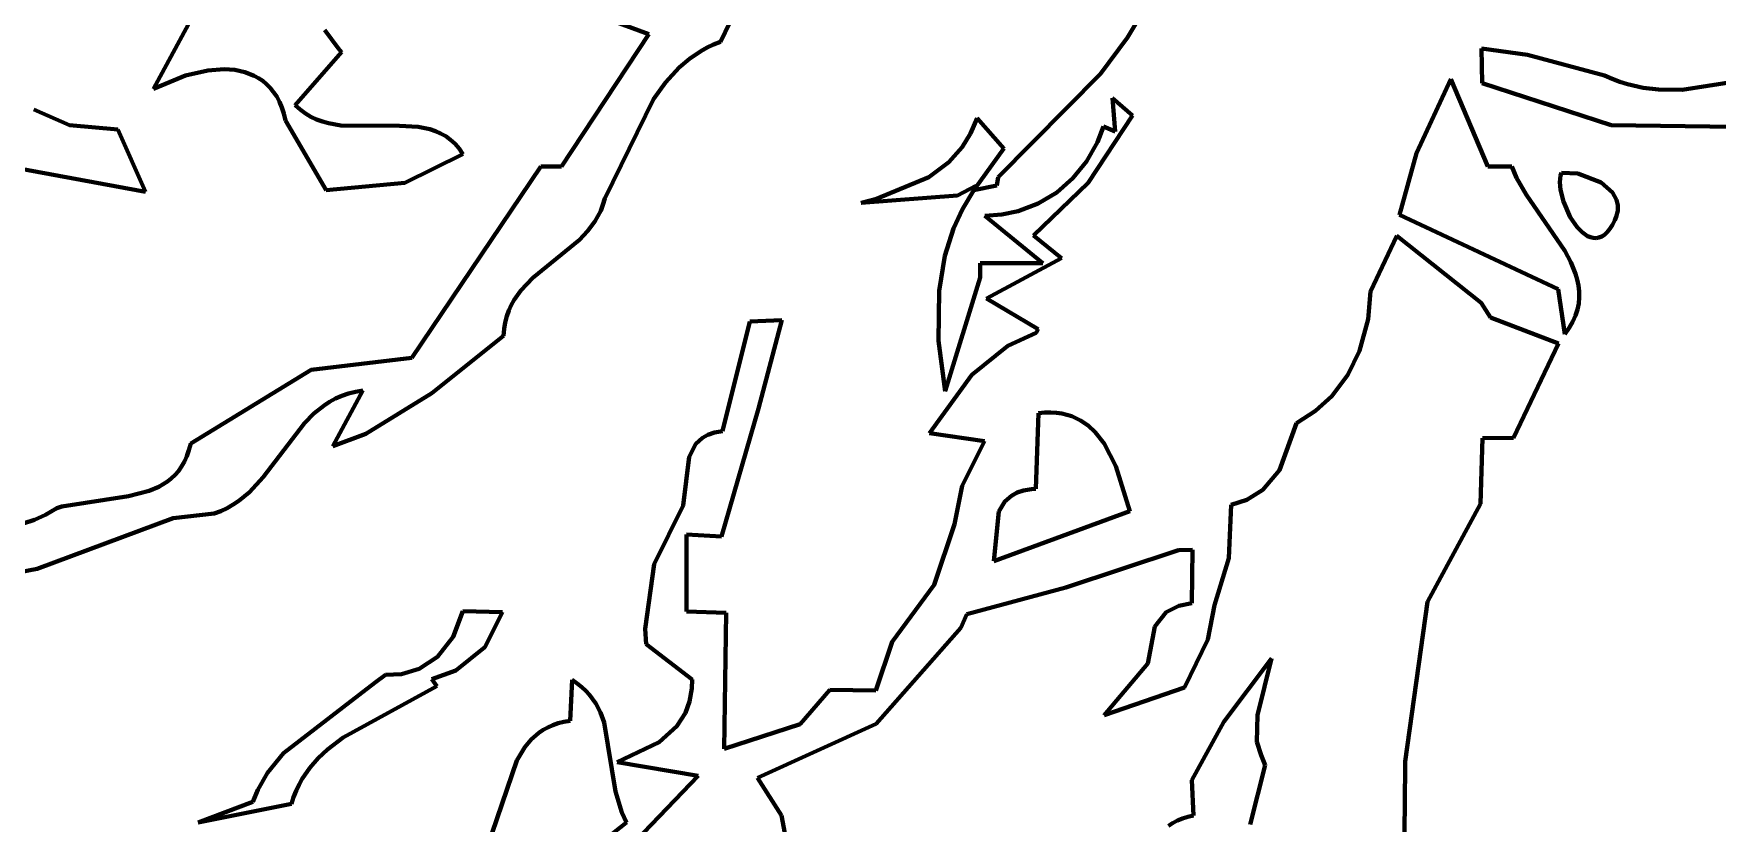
# Model space of a CAD drawing. Header units: millimetres. Extents: x 0 to 7.9, y 0 to 11.
# Drawn here: x 3.963 to 5.168, y 7.002 to 7.567 of the extents above; entities that cross this region are included whole.
import ezdxf

# ---------------------------------------------------------------- set-up
doc = ezdxf.new("R2010")
doc.units = ezdxf.units.MM
doc.layers.add('color#010101ff', color=7, linetype='CONTINUOUS', lineweight=100)
doc.layers.add('color#ffffffff', color=7, linetype='CONTINUOUS', lineweight=100)

msp = doc.modelspace()

# ---------------------------------------------------------------- linework, layer by layer
at = {"layer": 'color#010101ff'}
for p, q in [((4.0486, 7.5279), (4.1008, 7.6244)), ((4.4034, 7.5669), (4.3467, 7.5877)), ((4.468, 7.5892), (4.4545, 7.5615)), ((4.7461, 7.5645), (4.7561, 7.5812)), ((4.1712, 7.5699), (4.1807, 7.5569)), ((4.3407, 7.4722), (4.4034, 7.5669)), ((4.4545, 7.5615), (4.4497, 7.5595)), ((4.7267, 7.5385), (4.7461, 7.5645)), ((4.1832, 7.5541), (4.15, 7.5162)), ((4.1807, 7.5569), (4.1832, 7.5541)), ((4.4324, 7.5493), (4.425, 7.543)), ((4.4406, 7.5548), (4.4324, 7.5493)), ((4.445, 7.5573), (4.4406, 7.5548)), ((4.4497, 7.5595), (4.445, 7.5573)), ((5.0324, 7.5522), (4.9995, 7.5567)), ((4.9995, 7.5567), (5, 7.5319)), ((5.0877, 7.5373), (5.0324, 7.5522)), ((4.0714, 7.5373), (4.0486, 7.5279)), ((4.0874, 7.541), (4.0714, 7.5373)), ((4.0992, 7.5418), (4.0874, 7.541)), ((4.1068, 7.5413), (4.0992, 7.5418)), ((4.114, 7.5398), (4.1068, 7.5413)), ((4.1207, 7.5372), (4.114, 7.5398)), ((4.1238, 7.5355), (4.1207, 7.5372)), ((4.425, 7.543), (4.4151, 7.5324)), ((4.6534, 7.4646), (4.7267, 7.5385)), ((5.0932, 7.5349), (5.0877, 7.5373)), ((5.2115, 7.5377), (5.1433, 7.527)), ((4.1268, 7.5335), (4.1238, 7.5355)), ((4.1296, 7.5312), (4.1268, 7.5335)), ((4.1322, 7.5285), (4.1296, 7.5312)), ((4.1346, 7.5255), (4.1322, 7.5285)), ((4.1368, 7.5222), (4.1346, 7.5255)), ((4.4151, 7.5324), (4.4066, 7.5205)), ((4.9776, 7.5348), (4.9531, 7.4816)), ((5.004, 7.4722), (4.9776, 7.5348)), ((5, 7.5319), (5.0925, 7.5018)), ((5.0987, 7.5328), (5.0932, 7.5349)), ((5.1042, 7.5311), (5.0987, 7.5328)), ((5.1153, 7.5286), (5.1042, 7.5311)), ((5.1264, 7.5272), (5.1153, 7.5286)), ((5.1433, 7.527), (5.1264, 7.5272)), ((3.9628, 7.513), (3.9884, 7.5018)), ((4.1387, 7.5185), (4.1368, 7.5222)), ((4.1404, 7.5144), (4.1387, 7.5185)), ((4.1419, 7.51), (4.1404, 7.5144)), ((4.15, 7.5162), (4.1535, 7.5129)), ((4.1535, 7.5129), (4.1573, 7.5101)), ((4.4066, 7.5205), (4.3718, 7.4492)), ((4.7497, 7.5086), (4.7353, 7.5211)), ((4.7353, 7.5211), (4.7373, 7.4972)), ((3.9884, 7.5018), (4.0231, 7.4986)), ((4.1431, 7.5051), (4.1419, 7.51)), ((4.1721, 7.4553), (4.1431, 7.5051)), ((4.1573, 7.5101), (4.1612, 7.5078)), ((4.1612, 7.5078), (4.1653, 7.5059)), ((4.1653, 7.5059), (4.1695, 7.5043)), ((4.1695, 7.5043), (4.1738, 7.5031)), ((4.1738, 7.5031), (4.1827, 7.5016)), ((4.1827, 7.5016), (4.2247, 7.5014)), ((4.2247, 7.5014), (4.2381, 7.5005)), ((4.2381, 7.5005), (4.2464, 7.4988)), ((4.6337, 7.4957), (4.6385, 7.5068)), ((4.6385, 7.5068), (4.6575, 7.4851)), ((4.7178, 7.4604), (4.7497, 7.5086)), ((4.7289, 7.5008), (4.7245, 7.4895)), ((4.7373, 7.4972), (4.7289, 7.5008)), ((5.0925, 7.5018), (5.2069, 7.5001)), ((4.0231, 7.4986), (4.0429, 7.454)), ((4.2464, 7.4988), (4.2504, 7.4975)), ((4.2504, 7.4975), (4.2542, 7.4958)), ((4.2542, 7.4958), (4.2578, 7.4938)), ((4.2578, 7.4938), (4.2613, 7.4913)), ((4.2613, 7.4913), (4.2645, 7.4884)), ((4.2645, 7.4884), (4.2675, 7.485)), ((4.6277, 7.4861), (4.6337, 7.4957)), ((4.7245, 7.4895), (4.7167, 7.4758)), ((4.2702, 7.481), (4.2285, 7.4604)), ((4.2675, 7.485), (4.2702, 7.481)), ((4.6181, 7.4752), (4.6277, 7.4861)), ((4.6575, 7.4851), (4.636, 7.4553)), ((4.7167, 7.4758), (4.707, 7.4637)), ((4.9531, 7.4816), (4.9409, 7.4376)), ((4.0429, 7.454), (3.9433, 7.4724)), ((4.2336, 7.335), (4.3259, 7.4722)), ((4.3259, 7.4722), (4.3407, 7.4722)), ((4.5664, 7.449), (4.6039, 7.4644)), ((4.6039, 7.4644), (4.6181, 7.4752)), ((4.6526, 7.4586), (4.6534, 7.4646)), ((4.707, 7.4637), (4.6954, 7.4536)), ((5.0212, 7.4722), (5.004, 7.4722)), ((5.0247, 7.4641), (5.0212, 7.4722)), ((5.0316, 7.452), (5.0247, 7.4641)), ((5.0562, 7.4656), (5.0557, 7.4609)), ((5.0568, 7.4677), (5.0562, 7.4656)), ((5.0686, 7.4672), (5.0568, 7.4677)), ((5.0853, 7.4606), (5.0686, 7.4672)), ((4.2285, 7.4604), (4.1721, 7.4553)), ((4.6243, 7.4513), (4.5553, 7.4462)), ((4.6374, 7.4583), (4.6243, 7.4513)), ((4.6279, 7.4417), (4.636, 7.4553)), ((4.636, 7.4553), (4.6526, 7.4586)), ((4.636, 7.4553), (4.6374, 7.4583)), ((4.6788, 7.4228), (4.7178, 7.4604)), ((4.6954, 7.4536), (4.6822, 7.4457)), ((5.0592, 7.4117), (5.0316, 7.452)), ((5.0557, 7.4609), (5.0561, 7.4555)), ((5.0561, 7.4555), (5.0582, 7.447)), ((5.0933, 7.4535), (5.0853, 7.4606)), ((5.0962, 7.4483), (5.0933, 7.4535)), ((4.3688, 7.4405), (4.3668, 7.4365)), ((4.3704, 7.4447), (4.3688, 7.4405)), ((4.3718, 7.4492), (4.3704, 7.4447)), ((4.5553, 7.4462), (4.5664, 7.449)), ((4.6215, 7.4277), (4.6279, 7.4417)), ((4.6677, 7.4401), (4.6561, 7.4377)), ((4.6822, 7.4457), (4.6677, 7.4401)), ((5.0582, 7.447), (5.0631, 7.4358)), ((5.096, 7.4361), (5.0971, 7.4404)), ((5.0971, 7.4445), (5.0962, 7.4483)), ((5.0971, 7.4404), (5.0971, 7.4445)), ((4.3646, 7.4328), (4.3594, 7.4259)), ((4.3668, 7.4365), (4.3646, 7.4328)), ((4.6153, 7.4082), (4.6215, 7.4277)), ((4.6561, 7.4377), (4.6438, 7.4368)), ((4.6438, 7.4368), (4.6855, 7.4028)), ((4.9409, 7.4376), (5.0544, 7.3842)), ((5.0631, 7.4358), (5.068, 7.4287)), ((5.068, 7.4287), (5.0717, 7.425)), ((5.0896, 7.4251), (5.0915, 7.4275)), ((5.0915, 7.4275), (5.0933, 7.4304)), ((5.0933, 7.4304), (5.095, 7.4338)), ((5.095, 7.4338), (5.096, 7.4361)), ((4.3536, 7.4197), (4.3203, 7.3923)), ((4.3594, 7.4259), (4.3536, 7.4197)), ((4.6989, 7.4066), (4.6788, 7.4228)), ((4.939, 7.4226), (4.92, 7.3827)), ((4.9994, 7.3745), (4.939, 7.4226)), ((5.0717, 7.425), (5.0756, 7.4223)), ((5.0756, 7.4223), (5.0776, 7.4215)), ((5.0776, 7.4215), (5.0796, 7.421)), ((5.0796, 7.421), (5.0817, 7.4209)), ((5.0817, 7.4209), (5.0837, 7.4213)), ((5.0837, 7.4213), (5.0857, 7.4221)), ((5.0857, 7.4221), (5.0877, 7.4233)), ((5.0877, 7.4233), (5.0896, 7.4251)), ((4.6111, 7.3831), (4.6153, 7.4082)), ((4.6451, 7.3775), (4.6989, 7.4066)), ((5.0636, 7.4035), (5.0592, 7.4117)), ((5.0669, 7.3952), (5.0636, 7.4035)), ((4.3203, 7.3923), (4.3116, 7.3833)), ((4.6405, 7.3927), (4.6156, 7.3113)), ((4.6855, 7.4028), (4.6405, 7.4028)), ((4.6405, 7.4028), (4.6405, 7.3927)), ((5.0682, 7.3911), (5.0669, 7.3952)), ((5.069, 7.3869), (5.0682, 7.3911)), ((4.3116, 7.3833), (4.3068, 7.3766)), ((4.6107, 7.3472), (4.6111, 7.3831)), ((4.92, 7.3827), (4.9184, 7.3627)), ((5.0544, 7.3842), (5.0593, 7.352)), ((5.0695, 7.3826), (5.069, 7.3869)), ((5.0696, 7.3784), (5.0695, 7.3826)), ((4.303, 7.369), (4.3015, 7.3649)), ((4.3048, 7.3729), (4.303, 7.369)), ((4.3068, 7.3766), (4.3048, 7.3729)), ((4.6821, 7.3557), (4.6451, 7.3775)), ((5.006, 7.3639), (4.9994, 7.3745)), ((5.0669, 7.3654), (5.0683, 7.3697)), ((5.0683, 7.3697), (5.0692, 7.3741)), ((5.0692, 7.3741), (5.0696, 7.3784)), ((4.2996, 7.3558), (4.2993, 7.3509)), ((4.3004, 7.3605), (4.2996, 7.3558)), ((4.3015, 7.3649), (4.3004, 7.3605)), ((4.456, 7.2825), (4.4756, 7.361)), ((4.4756, 7.361), (4.4985, 7.362)), ((4.4985, 7.362), (4.4817, 7.2987)), ((4.6807, 7.3529), (4.6821, 7.3557)), ((4.9184, 7.3627), (4.9123, 7.34)), ((5.0548, 7.3453), (5.006, 7.3639)), ((5.0593, 7.352), (5.0624, 7.3565)), ((5.0624, 7.3565), (5.065, 7.361)), ((5.065, 7.361), (5.0669, 7.3654)), ((4.2993, 7.3509), (4.2479, 7.3097)), ((4.6156, 7.3113), (4.6107, 7.3472)), ((4.6346, 7.323), (4.6604, 7.3437)), ((4.6604, 7.3437), (4.6807, 7.3529)), ((5.0225, 7.2778), (5.0548, 7.3453)), ((4.1615, 7.3264), (4.2336, 7.335)), ((4.9123, 7.34), (4.9039, 7.3228)), ((4.0752, 7.2737), (4.1615, 7.3264)), ((4.6043, 7.2812), (4.6346, 7.323)), ((4.9039, 7.3228), (4.8923, 7.3076)), ((4.1769, 7.2717), (4.1985, 7.3116)), ((4.1834, 7.3078), (4.1789, 7.3059)), ((4.1881, 7.3095), (4.1834, 7.3078)), ((4.1932, 7.3107), (4.1881, 7.3095)), ((4.1985, 7.3116), (4.1932, 7.3107)), ((4.2479, 7.3097), (4.2007, 7.2807)), ((4.8923, 7.3076), (4.8808, 7.2971)), ((4.1634, 7.2951), (4.1567, 7.2883)), ((4.1707, 7.301), (4.1634, 7.2951)), ((4.1747, 7.3036), (4.1707, 7.301)), ((4.1789, 7.3059), (4.1747, 7.3036)), ((4.4817, 7.2987), (4.4554, 7.2071)), ((4.6824, 7.2955), (4.6804, 7.2413)), ((4.6869, 7.2959), (4.6824, 7.2955)), ((4.6912, 7.2959), (4.6869, 7.2959)), ((4.6952, 7.2957), (4.6912, 7.2959)), ((4.699, 7.2951), (4.6952, 7.2957)), ((4.7027, 7.2943), (4.699, 7.2951)), ((4.8808, 7.2971), (4.8672, 7.2883)), ((4.1567, 7.2883), (4.1271, 7.2495)), ((4.4504, 7.2815), (4.456, 7.2825)), ((4.7061, 7.2932), (4.7027, 7.2943)), ((4.7124, 7.2903), (4.7061, 7.2932)), ((4.718, 7.2865), (4.7124, 7.2903)), ((4.7229, 7.2819), (4.718, 7.2865)), ((4.8672, 7.2883), (4.8549, 7.2545)), ((4.0739, 7.269), (4.0752, 7.2737)), ((4.2007, 7.2807), (4.1769, 7.2717)), ((4.4321, 7.2641), (4.437, 7.2734)), ((4.437, 7.2734), (4.4417, 7.2777)), ((4.4417, 7.2777), (4.4456, 7.2799)), ((4.4456, 7.2799), (4.4504, 7.2815)), ((4.6436, 7.2754), (4.6043, 7.2812)), ((4.6277, 7.2434), (4.6436, 7.2754)), ((4.7293, 7.2737), (4.7229, 7.2819)), ((4.7376, 7.2575), (4.7293, 7.2737)), ((4.9989, 7.2305), (5.0004, 7.2776)), ((5.0004, 7.2776), (5.0225, 7.2778)), ((4.0686, 7.2572), (4.0707, 7.2607)), ((4.0707, 7.2607), (4.0724, 7.2647)), ((4.0724, 7.2647), (4.0739, 7.269)), ((4.4278, 7.2293), (4.4321, 7.2641)), ((4.0523, 7.2426), (4.0585, 7.2464)), ((4.0585, 7.2464), (4.0613, 7.2486)), ((4.0613, 7.2486), (4.064, 7.2512)), ((4.064, 7.2512), (4.0664, 7.254)), ((4.0664, 7.254), (4.0686, 7.2572)), ((4.1271, 7.2495), (4.1172, 7.2388)), ((4.7478, 7.2252), (4.7376, 7.2575)), ((4.8549, 7.2545), (4.843, 7.2406)), ((3.983, 7.2285), (4.0306, 7.2361)), ((4.0306, 7.2361), (4.0455, 7.2398)), ((4.0455, 7.2398), (4.0523, 7.2426)), ((4.1172, 7.2388), (4.1097, 7.2326)), ((4.6222, 7.216), (4.6277, 7.2434)), ((4.663, 7.2363), (4.6582, 7.2321)), ((4.667, 7.2385), (4.663, 7.2363)), ((4.6717, 7.2401), (4.667, 7.2385)), ((4.6773, 7.2411), (4.6717, 7.2401)), ((4.6804, 7.2413), (4.6773, 7.2411)), ((4.843, 7.2406), (4.8316, 7.2334)), ((3.9633, 7.2191), (3.9713, 7.2227)), ((3.9713, 7.2227), (3.9793, 7.2273)), ((3.9793, 7.2273), (3.983, 7.2285)), ((4.092, 7.2235), (4.0627, 7.2202)), ((4.0968, 7.2253), (4.092, 7.2235)), ((4.1014, 7.2274), (4.0968, 7.2253)), ((4.1057, 7.2299), (4.1014, 7.2274)), ((4.1097, 7.2326), (4.1057, 7.2299)), ((4.4071, 7.1872), (4.4278, 7.2293)), ((4.6503, 7.1894), (4.7478, 7.2252)), ((4.6539, 7.2249), (4.6503, 7.1894)), ((4.6582, 7.2321), (4.6539, 7.2249)), ((4.8203, 7.2297), (4.8186, 7.1916)), ((4.8316, 7.2334), (4.8203, 7.2297)), ((4.9608, 7.1604), (4.9989, 7.2305)), ((3.9553, 7.2164), (3.9633, 7.2191)), ((4.0627, 7.2202), (3.9652, 7.1839)), ((4.6076, 7.1724), (4.6222, 7.216)), ((4.4554, 7.2071), (4.4302, 7.2085)), ((4.4302, 7.2085), (4.4303, 7.1533)), ((4.4007, 7.141), (4.4071, 7.1872)), ((4.7825, 7.1972), (4.7019, 7.1706)), ((4.7925, 7.1976), (4.7825, 7.1972)), ((4.7921, 7.1593), (4.7925, 7.1976)), ((4.8186, 7.1916), (4.8083, 7.1579)), ((3.9652, 7.1839), (3.9365, 7.1785)), ((4.5776, 7.1317), (4.6076, 7.1724)), ((4.7019, 7.1706), (4.631, 7.1515)), ((4.2632, 7.1353), (4.27, 7.1536)), ((4.27, 7.1536), (4.2984, 7.1529)), ((4.2984, 7.1529), (4.2858, 7.1279)), ((4.4303, 7.1533), (4.4586, 7.1525)), ((4.4586, 7.1525), (4.4572, 7.0549)), ((4.631, 7.1515), (4.6266, 7.1417)), ((4.7656, 7.1427), (4.7738, 7.1528)), ((4.7738, 7.1528), (4.7828, 7.1575)), ((4.7828, 7.1575), (4.7921, 7.1593)), ((4.8083, 7.1579), (4.8036, 7.1332)), ((4.9448, 7.0458), (4.9608, 7.1604)), ((4.4013, 7.13), (4.4007, 7.141)), ((4.6266, 7.1417), (4.5662, 7.0728)), ((4.7607, 7.1162), (4.7656, 7.1427)), ((4.2519, 7.1208), (4.2632, 7.1353)), ((4.2858, 7.1279), (4.265, 7.111)), ((4.4342, 7.1047), (4.4013, 7.13)), ((4.5659, 7.0968), (4.5776, 7.1317)), ((4.8036, 7.1332), (4.7868, 7.0989)), ((4.2389, 7.1123), (4.2519, 7.1208)), ((4.7294, 7.0791), (4.7607, 7.1162)), ((4.815, 7.0744), (4.8492, 7.1196)), ((4.8492, 7.1196), (4.8391, 7.0792)), ((4.1417, 7.0519), (4.2073, 7.1025)), ((4.2073, 7.1025), (4.2146, 7.1079)), ((4.2146, 7.1079), (4.2261, 7.1085)), ((4.2261, 7.1085), (4.2389, 7.1123)), ((4.265, 7.111), (4.2479, 7.1049)), ((4.2479, 7.1049), (4.2514, 7.0998)), ((4.347, 7.0751), (4.3483, 7.1043)), ((4.3483, 7.1043), (4.3519, 7.1018)), ((4.3519, 7.1018), (4.3553, 7.0992)), ((4.4341, 7.0981), (4.4342, 7.1047)), ((4.2514, 7.0998), (4.1844, 7.0631)), ((4.3553, 7.0992), (4.3582, 7.0965)), ((4.3582, 7.0965), (4.3609, 7.0936)), ((4.3609, 7.0936), (4.3653, 7.0874)), ((4.4325, 7.089), (4.4341, 7.0981)), ((4.5117, 7.0727), (4.5329, 7.0973)), ((4.5329, 7.0973), (4.5659, 7.0968)), ((4.7868, 7.0989), (4.7294, 7.0791)), ((4.3653, 7.0874), (4.3687, 7.0809)), ((4.3687, 7.0809), (4.3713, 7.0739)), ((4.4233, 7.0713), (4.4295, 7.0808)), ((4.4295, 7.0808), (4.4325, 7.089)), ((4.8391, 7.0792), (4.8387, 7.0601)), ((4.3191, 7.0617), (4.3245, 7.0664)), ((4.3245, 7.0664), (4.3276, 7.0685)), ((4.3276, 7.0685), (4.3309, 7.0703)), ((4.3309, 7.0703), (4.3345, 7.0719)), ((4.3345, 7.0719), (4.3384, 7.0733)), ((4.3384, 7.0733), (4.3425, 7.0743)), ((4.3425, 7.0743), (4.347, 7.0751)), ((4.3713, 7.0739), (4.3795, 7.0243)), ((4.4106, 7.0597), (4.4233, 7.0713)), ((4.4572, 7.0549), (4.5117, 7.0727)), ((4.5662, 7.0728), (4.4812, 7.0341)), ((4.7921, 7.0325), (4.815, 7.0744)), ((4.1732, 7.0546), (4.1664, 7.0483)), ((4.1844, 7.0631), (4.1732, 7.0546)), ((4.3087, 7.0467), (4.3144, 7.0561)), ((4.3144, 7.0561), (4.3191, 7.0617)), ((4.3807, 7.0454), (4.4106, 7.0597)), ((4.8387, 7.0601), (4.8418, 7.0505)), ((4.1303, 7.0377), (4.1417, 7.0519)), ((4.1664, 7.0483), (4.1604, 7.0413)), ((4.2912, 6.9947), (4.3087, 7.0467)), ((4.4387, 7.0357), (4.3807, 7.0454)), ((4.8446, 7.0433), (4.8338, 7.0008)), ((4.8418, 7.0505), (4.8446, 7.0433)), ((4.9442, 6.9596), (4.9449, 7.0416)), ((4.9449, 7.0416), (4.9448, 7.0458)), ((4.1233, 7.0257), (4.1303, 7.0377)), ((4.1528, 7.0294), (4.1507, 7.025)), ((4.1551, 7.0335), (4.1528, 7.0294)), ((4.1604, 7.0413), (4.1551, 7.0335)), ((4.3472, 6.9404), (4.4387, 7.0357)), ((4.4812, 7.0341), (4.4983, 7.0073)), ((4.7934, 7.0072), (4.7921, 7.0325)), ((4.1196, 7.017), (4.1233, 7.0257)), ((4.1489, 7.0204), (4.1473, 7.0155)), ((4.1507, 7.025), (4.1489, 7.0204)), ((4.3795, 7.0243), (4.3839, 7.0093)), ((4.0806, 7.0022), (4.1196, 7.017)), ((4.1473, 7.0155), (4.0806, 7.0022)), ((4.3839, 7.0093), (4.3872, 7.0022)), ((4.4983, 7.0073), (4.5181, 6.9022)), ((4.7854, 7.0051), (4.7892, 7.0063)), ((4.7892, 7.0063), (4.7934, 7.0072)), ((4.3872, 7.0022), (4.3093, 6.9409)), ((4.7754, 6.9999), (4.7784, 7.0018)), ((4.7784, 7.0018), (4.7818, 7.0036)), ((4.7818, 7.0036), (4.7854, 7.0051))]:
    msp.add_line(p, q, dxfattribs=at)
at = {"layer": 'color#ffffffff'}
for p, q in [((4.1008, 7.6244), (4.0486, 7.5279)), ((4.3467, 7.5877), (4.4034, 7.5669)), ((4.4545, 7.5615), (4.468, 7.5892)), ((4.7561, 7.5812), (4.7461, 7.5645)), ((4.1807, 7.5569), (4.1712, 7.5699)), ((4.4034, 7.5669), (4.3407, 7.4722)), ((4.4497, 7.5595), (4.4545, 7.5615)), ((4.7461, 7.5645), (4.7267, 7.5385)), ((4.15, 7.5162), (4.1832, 7.5541)), ((4.1832, 7.5541), (4.1807, 7.5569)), ((4.425, 7.543), (4.4324, 7.5493)), ((4.4324, 7.5493), (4.4406, 7.5548)), ((4.4406, 7.5548), (4.445, 7.5573)), ((4.445, 7.5573), (4.4497, 7.5595)), ((5, 7.5319), (4.9995, 7.5567)), ((4.9995, 7.5567), (5.0324, 7.5522)), ((5.0324, 7.5522), (5.0877, 7.5373)), ((4.0486, 7.5279), (4.0714, 7.5373)), ((4.0714, 7.5373), (4.0874, 7.541)), ((4.0874, 7.541), (4.0992, 7.5418)), ((4.0992, 7.5418), (4.1068, 7.5413)), ((4.1068, 7.5413), (4.114, 7.5398)), ((4.114, 7.5398), (4.1207, 7.5372)), ((4.1207, 7.5372), (4.1238, 7.5355)), ((4.4151, 7.5324), (4.425, 7.543)), ((4.7267, 7.5385), (4.6534, 7.4646)), ((5.0877, 7.5373), (5.0932, 7.5349)), ((5.1433, 7.527), (5.2115, 7.5377)), ((4.1238, 7.5355), (4.1268, 7.5335)), ((4.1268, 7.5335), (4.1296, 7.5312)), ((4.1296, 7.5312), (4.1322, 7.5285)), ((4.1322, 7.5285), (4.1346, 7.5255)), ((4.1346, 7.5255), (4.1368, 7.5222)), ((4.4066, 7.5205), (4.4151, 7.5324)), ((4.9531, 7.4816), (4.9776, 7.5348)), ((4.9776, 7.5348), (5.004, 7.4722)), ((5.0925, 7.5018), (5, 7.5319)), ((5.0932, 7.5349), (5.0987, 7.5328)), ((5.0987, 7.5328), (5.1042, 7.5311)), ((5.1042, 7.5311), (5.1153, 7.5286)), ((5.1153, 7.5286), (5.1264, 7.5272)), ((5.1264, 7.5272), (5.1433, 7.527)), ((3.9884, 7.5018), (3.9628, 7.513)), ((4.1368, 7.5222), (4.1387, 7.5185)), ((4.1387, 7.5185), (4.1404, 7.5144)), ((4.1404, 7.5144), (4.1419, 7.51)), ((4.1535, 7.5129), (4.15, 7.5162)), ((4.1573, 7.5101), (4.1535, 7.5129)), ((4.3718, 7.4492), (4.4066, 7.5205)), ((4.7373, 7.4972), (4.7353, 7.5211)), ((4.7353, 7.5211), (4.7497, 7.5086)), ((4.0231, 7.4986), (3.9884, 7.5018)), ((4.1419, 7.51), (4.1431, 7.5051)), ((4.1431, 7.5051), (4.1721, 7.4553)), ((4.1612, 7.5078), (4.1573, 7.5101)), ((4.1653, 7.5059), (4.1612, 7.5078)), ((4.1695, 7.5043), (4.1653, 7.5059)), ((4.1738, 7.5031), (4.1695, 7.5043)), ((4.1827, 7.5016), (4.1738, 7.5031)), ((4.2247, 7.5014), (4.1827, 7.5016)), ((4.2381, 7.5005), (4.2247, 7.5014)), ((4.2464, 7.4988), (4.2381, 7.5005)), ((4.6385, 7.5068), (4.6337, 7.4957)), ((4.6575, 7.4851), (4.6385, 7.5068)), ((4.7497, 7.5086), (4.7178, 7.4604)), ((4.7245, 7.4895), (4.7289, 7.5008)), ((4.7289, 7.5008), (4.7373, 7.4972)), ((5.2069, 7.5001), (5.0925, 7.5018)), ((4.0429, 7.454), (4.0231, 7.4986)), ((4.2504, 7.4975), (4.2464, 7.4988)), ((4.2542, 7.4958), (4.2504, 7.4975)), ((4.2578, 7.4938), (4.2542, 7.4958)), ((4.2613, 7.4913), (4.2578, 7.4938)), ((4.2645, 7.4884), (4.2613, 7.4913)), ((4.2675, 7.485), (4.2645, 7.4884)), ((4.6337, 7.4957), (4.6277, 7.4861)), ((4.7167, 7.4758), (4.7245, 7.4895)), ((4.2285, 7.4604), (4.2702, 7.481)), ((4.2702, 7.481), (4.2675, 7.485)), ((4.6277, 7.4861), (4.6181, 7.4752)), ((4.636, 7.4553), (4.6575, 7.4851)), ((4.707, 7.4637), (4.7167, 7.4758)), ((4.9409, 7.4376), (4.9531, 7.4816)), ((3.9433, 7.4724), (4.0429, 7.454)), ((4.3259, 7.4722), (4.2336, 7.335)), ((4.3407, 7.4722), (4.3259, 7.4722)), ((4.6039, 7.4644), (4.5664, 7.449)), ((4.6181, 7.4752), (4.6039, 7.4644)), ((4.6534, 7.4646), (4.6526, 7.4586)), ((4.6954, 7.4536), (4.707, 7.4637)), ((5.004, 7.4722), (5.0212, 7.4722)), ((5.0212, 7.4722), (5.0247, 7.4641)), ((5.0247, 7.4641), (5.0316, 7.452)), ((5.0557, 7.4609), (5.0562, 7.4656)), ((5.0562, 7.4656), (5.0568, 7.4677)), ((5.0568, 7.4677), (5.0686, 7.4672)), ((5.0686, 7.4672), (5.0853, 7.4606)), ((4.1721, 7.4553), (4.2285, 7.4604)), ((4.5553, 7.4462), (4.6243, 7.4513)), ((4.6243, 7.4513), (4.6374, 7.4583)), ((4.636, 7.4553), (4.6279, 7.4417)), ((4.6526, 7.4586), (4.636, 7.4553)), ((4.6374, 7.4583), (4.636, 7.4553)), ((4.7178, 7.4604), (4.6788, 7.4228)), ((4.6822, 7.4457), (4.6954, 7.4536)), ((5.0316, 7.452), (5.0592, 7.4117)), ((5.0561, 7.4555), (5.0557, 7.4609)), ((5.0582, 7.447), (5.0561, 7.4555)), ((5.0853, 7.4606), (5.0933, 7.4535)), ((5.0933, 7.4535), (5.0962, 7.4483)), ((4.3668, 7.4365), (4.3688, 7.4405)), ((4.3688, 7.4405), (4.3704, 7.4447)), ((4.3704, 7.4447), (4.3718, 7.4492)), ((4.5664, 7.449), (4.5553, 7.4462)), ((4.6279, 7.4417), (4.6215, 7.4277)), ((4.6561, 7.4377), (4.6677, 7.4401)), ((4.6677, 7.4401), (4.6822, 7.4457)), ((5.0631, 7.4358), (5.0582, 7.447)), ((5.0971, 7.4404), (5.096, 7.4361)), ((5.0962, 7.4483), (5.0971, 7.4445)), ((5.0971, 7.4445), (5.0971, 7.4404)), ((4.3594, 7.4259), (4.3646, 7.4328)), ((4.3646, 7.4328), (4.3668, 7.4365)), ((4.6215, 7.4277), (4.6153, 7.4082)), ((4.6438, 7.4368), (4.6561, 7.4377)), ((4.6855, 7.4028), (4.6438, 7.4368)), ((5.0544, 7.3842), (4.9409, 7.4376)), ((5.068, 7.4287), (5.0631, 7.4358)), ((5.0717, 7.425), (5.068, 7.4287)), ((5.0915, 7.4275), (5.0896, 7.4251)), ((5.0933, 7.4304), (5.0915, 7.4275)), ((5.095, 7.4338), (5.0933, 7.4304)), ((5.096, 7.4361), (5.095, 7.4338)), ((4.3203, 7.3923), (4.3536, 7.4197)), ((4.3536, 7.4197), (4.3594, 7.4259)), ((4.6788, 7.4228), (4.6989, 7.4066)), ((4.92, 7.3827), (4.939, 7.4226)), ((4.939, 7.4226), (4.9994, 7.3745)), ((5.0756, 7.4223), (5.0717, 7.425)), ((5.0776, 7.4215), (5.0756, 7.4223)), ((5.0796, 7.421), (5.0776, 7.4215)), ((5.0817, 7.4209), (5.0796, 7.421)), ((5.0837, 7.4213), (5.0817, 7.4209)), ((5.0857, 7.4221), (5.0837, 7.4213)), ((5.0877, 7.4233), (5.0857, 7.4221)), ((5.0896, 7.4251), (5.0877, 7.4233)), ((4.6153, 7.4082), (4.6111, 7.3831)), ((4.6989, 7.4066), (4.6451, 7.3775)), ((5.0592, 7.4117), (5.0636, 7.4035)), ((5.0636, 7.4035), (5.0669, 7.3952)), ((4.3116, 7.3833), (4.3203, 7.3923)), ((4.6156, 7.3113), (4.6405, 7.3927)), ((4.6405, 7.3927), (4.6405, 7.4028)), ((4.6405, 7.4028), (4.6855, 7.4028)), ((5.0669, 7.3952), (5.0682, 7.3911)), ((5.0682, 7.3911), (5.069, 7.3869)), ((4.3068, 7.3766), (4.3116, 7.3833)), ((4.6111, 7.3831), (4.6107, 7.3472)), ((4.9184, 7.3627), (4.92, 7.3827)), ((5.0593, 7.352), (5.0544, 7.3842)), ((5.069, 7.3869), (5.0695, 7.3826)), ((5.0695, 7.3826), (5.0696, 7.3784)), ((4.3015, 7.3649), (4.303, 7.369)), ((4.303, 7.369), (4.3048, 7.3729)), ((4.3048, 7.3729), (4.3068, 7.3766)), ((4.6451, 7.3775), (4.6821, 7.3557)), ((4.9994, 7.3745), (5.006, 7.3639)), ((5.0683, 7.3697), (5.0669, 7.3654)), ((5.0692, 7.3741), (5.0683, 7.3697)), ((5.0696, 7.3784), (5.0692, 7.3741)), ((4.2993, 7.3509), (4.2996, 7.3558)), ((4.2996, 7.3558), (4.3004, 7.3605)), ((4.3004, 7.3605), (4.3015, 7.3649)), ((4.4756, 7.361), (4.456, 7.2825)), ((4.4985, 7.362), (4.4756, 7.361)), ((4.4817, 7.2987), (4.4985, 7.362)), ((4.6821, 7.3557), (4.6807, 7.3529)), ((4.9123, 7.34), (4.9184, 7.3627)), ((5.006, 7.3639), (5.0548, 7.3453)), ((5.0624, 7.3565), (5.0593, 7.352)), ((5.065, 7.361), (5.0624, 7.3565)), ((5.0669, 7.3654), (5.065, 7.361)), ((4.2479, 7.3097), (4.2993, 7.3509)), ((4.6107, 7.3472), (4.6156, 7.3113)), ((4.6604, 7.3437), (4.6346, 7.323)), ((4.6807, 7.3529), (4.6604, 7.3437)), ((5.0548, 7.3453), (5.0225, 7.2778)), ((4.2336, 7.335), (4.1615, 7.3264)), ((4.9039, 7.3228), (4.9123, 7.34)), ((4.1615, 7.3264), (4.0752, 7.2737)), ((4.6346, 7.323), (4.6043, 7.2812)), ((4.8923, 7.3076), (4.9039, 7.3228)), ((4.1985, 7.3116), (4.1769, 7.2717)), ((4.1789, 7.3059), (4.1834, 7.3078)), ((4.1834, 7.3078), (4.1881, 7.3095)), ((4.1881, 7.3095), (4.1932, 7.3107)), ((4.1932, 7.3107), (4.1985, 7.3116)), ((4.2007, 7.2807), (4.2479, 7.3097)), ((4.8808, 7.2971), (4.8923, 7.3076)), ((4.1567, 7.2883), (4.1634, 7.2951)), ((4.1634, 7.2951), (4.1707, 7.301)), ((4.1707, 7.301), (4.1747, 7.3036)), ((4.1747, 7.3036), (4.1789, 7.3059)), ((4.4554, 7.2071), (4.4817, 7.2987)), ((4.6804, 7.2413), (4.6824, 7.2955)), ((4.6824, 7.2955), (4.6869, 7.2959)), ((4.6869, 7.2959), (4.6912, 7.2959)), ((4.6912, 7.2959), (4.6952, 7.2957)), ((4.6952, 7.2957), (4.699, 7.2951)), ((4.699, 7.2951), (4.7027, 7.2943)), ((4.8672, 7.2883), (4.8808, 7.2971)), ((4.1271, 7.2495), (4.1567, 7.2883)), ((4.456, 7.2825), (4.4504, 7.2815)), ((4.7027, 7.2943), (4.7061, 7.2932)), ((4.7061, 7.2932), (4.7124, 7.2903)), ((4.7124, 7.2903), (4.718, 7.2865)), ((4.718, 7.2865), (4.7229, 7.2819)), ((4.8549, 7.2545), (4.8672, 7.2883)), ((4.0752, 7.2737), (4.0739, 7.269)), ((4.1769, 7.2717), (4.2007, 7.2807)), ((4.437, 7.2734), (4.4321, 7.2641)), ((4.4417, 7.2777), (4.437, 7.2734)), ((4.4456, 7.2799), (4.4417, 7.2777)), ((4.4504, 7.2815), (4.4456, 7.2799)), ((4.6043, 7.2812), (4.6436, 7.2754)), ((4.6436, 7.2754), (4.6277, 7.2434)), ((4.7229, 7.2819), (4.7293, 7.2737)), ((4.7293, 7.2737), (4.7376, 7.2575)), ((5.0004, 7.2776), (4.9989, 7.2305)), ((5.0225, 7.2778), (5.0004, 7.2776)), ((4.0707, 7.2607), (4.0686, 7.2572)), ((4.0724, 7.2647), (4.0707, 7.2607)), ((4.0739, 7.269), (4.0724, 7.2647)), ((4.4321, 7.2641), (4.4278, 7.2293)), ((4.0585, 7.2464), (4.0523, 7.2426)), ((4.0613, 7.2486), (4.0585, 7.2464)), ((4.064, 7.2512), (4.0613, 7.2486)), ((4.0664, 7.254), (4.064, 7.2512)), ((4.0686, 7.2572), (4.0664, 7.254)), ((4.1172, 7.2388), (4.1271, 7.2495)), ((4.7376, 7.2575), (4.7478, 7.2252)), ((4.843, 7.2406), (4.8549, 7.2545)), ((4.0306, 7.2361), (3.983, 7.2285)), ((4.0455, 7.2398), (4.0306, 7.2361)), ((4.0523, 7.2426), (4.0455, 7.2398)), ((4.1097, 7.2326), (4.1172, 7.2388)), ((4.6277, 7.2434), (4.6222, 7.216)), ((4.6582, 7.2321), (4.663, 7.2363)), ((4.663, 7.2363), (4.667, 7.2385)), ((4.667, 7.2385), (4.6717, 7.2401)), ((4.6717, 7.2401), (4.6773, 7.2411)), ((4.6773, 7.2411), (4.6804, 7.2413)), ((4.8316, 7.2334), (4.843, 7.2406)), ((3.9713, 7.2227), (3.9633, 7.2191)), ((3.9793, 7.2273), (3.9713, 7.2227)), ((3.983, 7.2285), (3.9793, 7.2273)), ((4.0627, 7.2202), (4.092, 7.2235)), ((4.092, 7.2235), (4.0968, 7.2253)), ((4.0968, 7.2253), (4.1014, 7.2274)), ((4.1014, 7.2274), (4.1057, 7.2299)), ((4.1057, 7.2299), (4.1097, 7.2326)), ((4.4278, 7.2293), (4.4071, 7.1872)), ((4.7478, 7.2252), (4.6503, 7.1894)), ((4.6503, 7.1894), (4.6539, 7.2249)), ((4.6539, 7.2249), (4.6582, 7.2321)), ((4.8186, 7.1916), (4.8203, 7.2297)), ((4.8203, 7.2297), (4.8316, 7.2334)), ((4.9989, 7.2305), (4.9608, 7.1604)), ((3.9633, 7.2191), (3.9553, 7.2164)), ((3.9652, 7.1839), (4.0627, 7.2202)), ((4.6222, 7.216), (4.6076, 7.1724)), ((4.4303, 7.1533), (4.4302, 7.2085)), ((4.4302, 7.2085), (4.4554, 7.2071)), ((4.4071, 7.1872), (4.4007, 7.141)), ((4.7019, 7.1706), (4.7825, 7.1972)), ((4.7825, 7.1972), (4.7925, 7.1976)), ((4.7925, 7.1976), (4.7921, 7.1593)), ((4.8083, 7.1579), (4.8186, 7.1916)), ((3.9365, 7.1785), (3.9652, 7.1839)), ((4.6076, 7.1724), (4.5776, 7.1317)), ((4.631, 7.1515), (4.7019, 7.1706)), ((4.27, 7.1536), (4.2632, 7.1353)), ((4.2984, 7.1529), (4.27, 7.1536)), ((4.2858, 7.1279), (4.2984, 7.1529)), ((4.4586, 7.1525), (4.4303, 7.1533)), ((4.4572, 7.0549), (4.4586, 7.1525)), ((4.6266, 7.1417), (4.631, 7.1515)), ((4.7738, 7.1528), (4.7656, 7.1427)), ((4.7828, 7.1575), (4.7738, 7.1528)), ((4.7921, 7.1593), (4.7828, 7.1575)), ((4.8036, 7.1332), (4.8083, 7.1579)), ((4.9608, 7.1604), (4.9448, 7.0458)), ((4.4007, 7.141), (4.4013, 7.13)), ((4.5662, 7.0728), (4.6266, 7.1417)), ((4.7656, 7.1427), (4.7607, 7.1162)), ((4.2632, 7.1353), (4.2519, 7.1208)), ((4.265, 7.111), (4.2858, 7.1279)), ((4.4013, 7.13), (4.4342, 7.1047)), ((4.5776, 7.1317), (4.5659, 7.0968)), ((4.7868, 7.0989), (4.8036, 7.1332)), ((4.2519, 7.1208), (4.2389, 7.1123)), ((4.7607, 7.1162), (4.7294, 7.0791)), ((4.8492, 7.1196), (4.815, 7.0744)), ((4.8391, 7.0792), (4.8492, 7.1196)), ((4.2073, 7.1025), (4.1417, 7.0519)), ((4.2146, 7.1079), (4.2073, 7.1025)), ((4.2261, 7.1085), (4.2146, 7.1079)), ((4.2389, 7.1123), (4.2261, 7.1085)), ((4.2479, 7.1049), (4.265, 7.111)), ((4.2514, 7.0998), (4.2479, 7.1049)), ((4.3483, 7.1043), (4.347, 7.0751)), ((4.3519, 7.1018), (4.3483, 7.1043)), ((4.3553, 7.0992), (4.3519, 7.1018)), ((4.4342, 7.1047), (4.4341, 7.0981)), ((4.1844, 7.0631), (4.2514, 7.0998)), ((4.3582, 7.0965), (4.3553, 7.0992)), ((4.3609, 7.0936), (4.3582, 7.0965)), ((4.3653, 7.0874), (4.3609, 7.0936)), ((4.4341, 7.0981), (4.4325, 7.089)), ((4.5329, 7.0973), (4.5117, 7.0727)), ((4.5659, 7.0968), (4.5329, 7.0973)), ((4.7294, 7.0791), (4.7868, 7.0989)), ((4.3687, 7.0809), (4.3653, 7.0874)), ((4.3713, 7.0739), (4.3687, 7.0809)), ((4.4295, 7.0808), (4.4233, 7.0713)), ((4.4325, 7.089), (4.4295, 7.0808)), ((4.8387, 7.0601), (4.8391, 7.0792)), ((4.3245, 7.0664), (4.3191, 7.0617)), ((4.3276, 7.0685), (4.3245, 7.0664)), ((4.3309, 7.0703), (4.3276, 7.0685)), ((4.3345, 7.0719), (4.3309, 7.0703)), ((4.3384, 7.0733), (4.3345, 7.0719)), ((4.3425, 7.0743), (4.3384, 7.0733)), ((4.347, 7.0751), (4.3425, 7.0743)), ((4.3795, 7.0243), (4.3713, 7.0739)), ((4.4233, 7.0713), (4.4106, 7.0597)), ((4.5117, 7.0727), (4.4572, 7.0549)), ((4.4812, 7.0341), (4.5662, 7.0728)), ((4.815, 7.0744), (4.7921, 7.0325)), ((4.1664, 7.0483), (4.1732, 7.0546)), ((4.1732, 7.0546), (4.1844, 7.0631)), ((4.3144, 7.0561), (4.3087, 7.0467)), ((4.3191, 7.0617), (4.3144, 7.0561)), ((4.4106, 7.0597), (4.3807, 7.0454)), ((4.8418, 7.0505), (4.8387, 7.0601)), ((4.1417, 7.0519), (4.1303, 7.0377)), ((4.1604, 7.0413), (4.1664, 7.0483)), ((4.3087, 7.0467), (4.2912, 6.9947)), ((4.3807, 7.0454), (4.4387, 7.0357)), ((4.8338, 7.0008), (4.8446, 7.0433)), ((4.8446, 7.0433), (4.8418, 7.0505)), ((4.9449, 7.0416), (4.9442, 6.9596)), ((4.9448, 7.0458), (4.9449, 7.0416)), ((4.1303, 7.0377), (4.1233, 7.0257)), ((4.1507, 7.025), (4.1528, 7.0294)), ((4.1528, 7.0294), (4.1551, 7.0335)), ((4.1551, 7.0335), (4.1604, 7.0413)), ((4.4387, 7.0357), (4.3472, 6.9404)), ((4.4983, 7.0073), (4.4812, 7.0341)), ((4.7921, 7.0325), (4.7934, 7.0072)), ((4.1233, 7.0257), (4.1196, 7.017)), ((4.1473, 7.0155), (4.1489, 7.0204)), ((4.1489, 7.0204), (4.1507, 7.025)), ((4.3839, 7.0093), (4.3795, 7.0243)), ((4.1196, 7.017), (4.0806, 7.0022)), ((4.0806, 7.0022), (4.1473, 7.0155)), ((4.3872, 7.0022), (4.3839, 7.0093)), ((4.5181, 6.9022), (4.4983, 7.0073)), ((4.7892, 7.0063), (4.7854, 7.0051)), ((4.7934, 7.0072), (4.7892, 7.0063)), ((4.3093, 6.9409), (4.3872, 7.0022)), ((4.7784, 7.0018), (4.7754, 6.9999)), ((4.7818, 7.0036), (4.7784, 7.0018)), ((4.7854, 7.0051), (4.7818, 7.0036))]:
    msp.add_line(p, q, dxfattribs=at)

doc.saveas('drawing.dxf')
